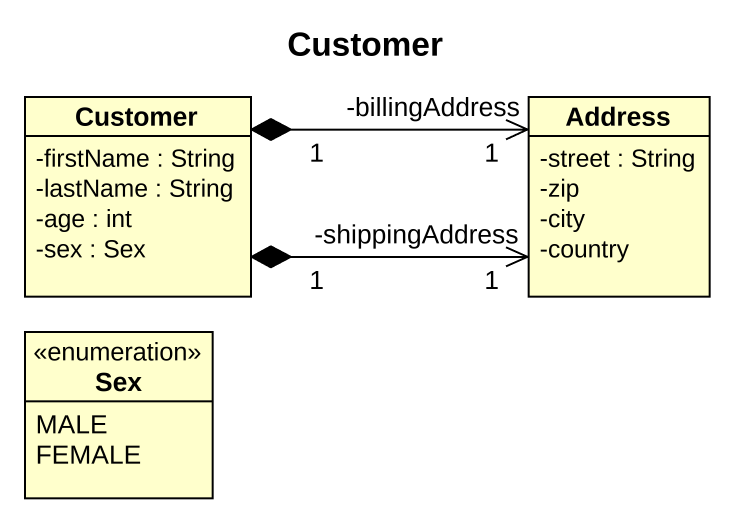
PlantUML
@startuml
title Customer
hide circle
hide empty members
skinparam classAttributeIconSize 0
class Customer {
  -firstName : String
  -lastName : String
  -age : int
  -sex : Sex
}
class Address {
  -street : String
  -zip
  -city
  -country
}
enum Sex {
  MALE
  FEMALE
}
Customer "1" *-right-> "-billingAddress\n1" Address
Customer "1" *-right-> "1\n-shippingAddress" Address
@enduml
